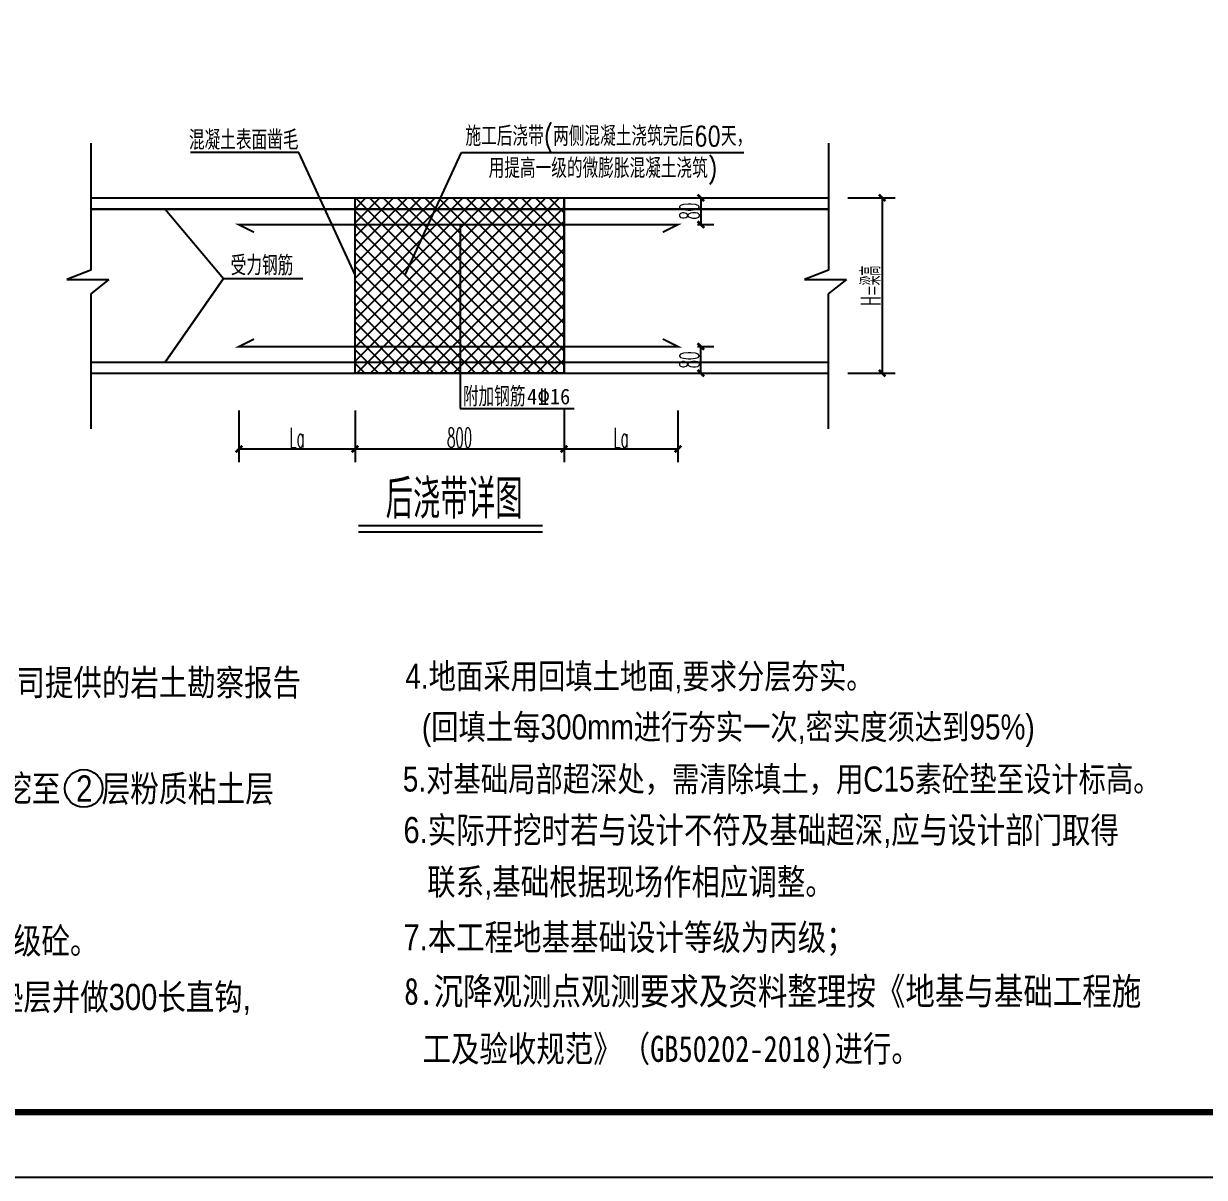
# Model space of a CAD drawing. Extents: x 36360094 to 36697644, y 75306 to 425482.
# Drawn here: x 36406481 to 36442688, y 252757 to 288121 of the extents above; entities that cross this region are included whole.
import ezdxf

# ---------------------------------------------------------------- set-up
doc = ezdxf.new("R2010")
doc.units = 0
doc.header["$LTSCALE"] = 1000
doc.header["$MEASUREMENT"] = 0
doc.linetypes.add('30', pattern=[0])
doc.layers.get('0').update_dxf_attribs({"linetype": 'CONTINUOUS'})
doc.layers.get('DEFPOINTS').update_dxf_attribs({"linetype": 'CONTINUOUS'})
for name, color, linetype in [('DIM', 3, 'CONTINUOUS'), ('killer_tk3.0000', 1, 'CONTINUOUS'), ('PUB_HZ', 7, 'CONTINUOUS'), ('PUB_TEXT', 7, 'CONTINUOUS'), ('PUB_TITLE', 4, 'CONTINUOUS'), ('钢筋标注', 253, 'CONTINUOUS')]:
    doc.layers.add(name, color=color, linetype=linetype)
doc.styles.add('-ARIAL', font='arial.ttf', dxfattribs={"width": 0.8})
doc.styles.add('-宋体', font='', dxfattribs={"width": 0.8})
doc.styles.add('7MMCN', font='simplex.shx', dxfattribs={"width": 0.7, "height": 1680, "bigfont": 'hztxt.shx'})
doc.styles.add('ROMANS', font='simplex.shx', dxfattribs={"width": 0.5, "bigfont": 'fjktxt.shx'})
doc.styles.get('-宋体').set_extended_font_data('SimSun')
doc.dimstyles.new('100$0', dxfattribs={"dimscale": 0.5, "dimtxt": 600, "dimasz": 200, "dimexe": 400, "dimexo": 600, "dimgap": 50, "dimtad": 1, "dimdec": 0, "dimdsep": 46, "dimtxsty": 'ROMANS', "dimblk": 'ARCHTICK', "dimcen": 0, "dimclrd": 3, "dimclre": 3, "dimclrt": 2, "dimadec": 0, "dimazin": 0, "dimtfac": 0.7, "dimtdec": 0, "dimtmove": 2, "dimatfit": 3, "dimldrblk": 'ARCHTICK', "dimfxl": 0, "dimtolj": 1, "dimtzin": 0, "dimarcsym": 0})

# ---------------------------------------------------------------- blocks, each defined once
blk = doc.blocks.new('_ArchTick')
at = {"color": 0, "linetype": 'ByBlock', "const_width": 0.4}
blk.add_lwpolyline([(-0.5, -0.5), (0.5, 0.5)], dxfattribs=at)
blk = doc.blocks.new('*D14')
at = {"layer": 'DEFPOINTS', "color": 0, "linetype": '30', "ltscale": 0.02}
for p in [(7292722, 6081813, 0), (7292722, 6079126, 0), (7293548, 6079126, 0)]:
    blk.add_point(p, dxfattribs=at)
at = {"layer": 'killer_tk3.0000', "color": 3, "linetype": '30', "lineweight": -2, "ltscale": 0.02}
for p, q in [((7293022, 6081813, 0), (7293748, 6081813, 0)), ((7293548, 6081813, 0), (7293548, 6079126, 0)), ((7293022, 6079126, 0), (7293748, 6079126, 0))]:
    blk.add_line(p, q, dxfattribs=at)
at = {"layer": 'killer_tk3.0000', "color": 3, "linetype": '30', "lineweight": -2, "ltscale": 0.02, "xscale": 100, "yscale": 100, "zscale": 100}
for p, rotation in [((7293548, 6081813, 0), 90), ((7293548, 6079126, 0), 270)]:
    blk.add_blockref('_ArchTick', p, dxfattribs=dict(at, rotation=rotation))
at = {"layer": 'killer_tk3.0000', "color": 2, "linetype": '30', "ltscale": 0.02, "insert": (7293373, 6080470, 0), "char_height": 300, "attachment_point": 5, "rotation": 90, "style": 'ROMANS'}
blk.add_mtext('\\A1;H=梁高', dxfattribs=at)
blk = doc.blocks.new('*D15')
at = {"layer": 'DEFPOINTS', "color": 0, "linetype": '30', "ltscale": 0.02}
for p in [(7290375, 6081813, 0), (7290417, 6081404, 0), (7290768, 6081404, 0)]:
    blk.add_point(p, dxfattribs=at)
at = {"layer": 'killer_tk3.0000', "color": 3, "linetype": '30', "lineweight": -2, "ltscale": 0.02}
for p, q in [((7290675, 6081813, 0), (7290968, 6081813, 0)), ((7290768, 6081813, 0), (7290768, 6081404, 0)), ((7290717, 6081404, 0), (7290968, 6081404, 0))]:
    blk.add_line(p, q, dxfattribs=at)
at = {"layer": 'killer_tk3.0000', "color": 3, "linetype": '30', "lineweight": -2, "ltscale": 0.02, "xscale": 100, "yscale": 100, "zscale": 100}
for p, rotation in [((7290768, 6081813, 0), 90), ((7290768, 6081404, 0), 270)]:
    blk.add_blockref('_ArchTick', p, dxfattribs=dict(at, rotation=rotation))
at = {"layer": 'killer_tk3.0000', "color": 2, "linetype": '30', "ltscale": 0.02, "insert": (7290593, 6081609, 0), "char_height": 300, "attachment_point": 5, "rotation": 90, "style": 'ROMANS'}
blk.add_mtext('\\A1;80', dxfattribs=at)
blk = doc.blocks.new('*D13')
at = {"layer": 'DEFPOINTS', "color": 0, "linetype": '30', "ltscale": 0.02}
for p in [(7290417, 6079535, 0), (7290768, 6079535, 0), (7290375, 6079126, 0)]:
    blk.add_point(p, dxfattribs=at)
at = {"layer": 'killer_tk3.0000', "color": 3, "linetype": '30', "lineweight": -2, "ltscale": 0.02}
for p, q in [((7290717, 6079535, 0), (7290968, 6079535, 0)), ((7290768, 6079126, 0), (7290768, 6079535, 0)), ((7290675, 6079126, 0), (7290968, 6079126, 0))]:
    blk.add_line(p, q, dxfattribs=at)
at = {"layer": 'killer_tk3.0000', "color": 3, "linetype": '30', "lineweight": -2, "ltscale": 0.02, "xscale": 100, "yscale": 100, "zscale": 100}
for p, rotation in [((7290768, 6079535, 0), 90), ((7290768, 6079126, 0), 270)]:
    blk.add_blockref('_ArchTick', p, dxfattribs=dict(at, rotation=rotation))
at = {"layer": 'killer_tk3.0000', "color": 2, "linetype": '30', "ltscale": 0.02, "insert": (7290593, 6079330, 0), "char_height": 300, "attachment_point": 5, "rotation": 90, "style": 'ROMANS'}
blk.add_mtext('\\A1;80', dxfattribs=at)
blk = doc.blocks.new('*D10')
at = {"layer": 'DEFPOINTS', "color": 0, "linetype": '30', "ltscale": 0.02}
for p in [(7283686, 6078857, 0), (7285466, 6078857, 0), (7285466, 6077966, 0)]:
    blk.add_point(p, dxfattribs=at)
at = {"layer": 'killer_tk3.0000', "color": 3, "linetype": '30', "lineweight": -2, "ltscale": 0.02}
for p, q in [((7283686, 6078557, 0), (7283686, 6077766, 0)), ((7285466, 6078557, 0), (7285466, 6077766, 0)), ((7283686, 6077966, 0), (7285466, 6077966, 0))]:
    blk.add_line(p, q, dxfattribs=at)
at = {"layer": 'killer_tk3.0000', "color": 3, "linetype": '30', "lineweight": -2, "ltscale": 0.02, "xscale": 100, "yscale": 100, "zscale": 100, "rotation": 180}
blk.add_blockref('_ArchTick', (7283686, 6077966, 0), dxfattribs=at)
at = {"layer": 'killer_tk3.0000', "color": 3, "linetype": '30', "lineweight": -2, "ltscale": 0.02, "xscale": 100, "yscale": 100, "zscale": 100}
blk.add_blockref('_ArchTick', (7285466, 6077966, 0), dxfattribs=at)
at = {"layer": 'killer_tk3.0000', "color": 2, "linetype": '30', "ltscale": 0.02, "insert": (7284576, 6078141, 0), "char_height": 300, "attachment_point": 5, "style": 'ROMANS'}
blk.add_mtext('\\A1;La', dxfattribs=at)
blk = doc.blocks.new('*D11')
at = {"layer": 'DEFPOINTS', "color": 0, "linetype": '30', "ltscale": 0.02}
for p in [(7285466, 6078857, 0), (7288671, 6078871, 0), (7288671, 6077966, 0)]:
    blk.add_point(p, dxfattribs=at)
at = {"layer": 'killer_tk3.0000', "color": 3, "linetype": '30', "lineweight": -2, "ltscale": 0.02}
for p, q in [((7285466, 6078557, 0), (7285466, 6077766, 0)), ((7288671, 6078571, 0), (7288671, 6077766, 0)), ((7285466, 6077966, 0), (7288671, 6077966, 0))]:
    blk.add_line(p, q, dxfattribs=at)
at = {"layer": 'killer_tk3.0000', "color": 3, "linetype": '30', "lineweight": -2, "ltscale": 0.02, "xscale": 100, "yscale": 100, "zscale": 100, "rotation": 180}
blk.add_blockref('_ArchTick', (7285466, 6077966, 0), dxfattribs=at)
at = {"layer": 'killer_tk3.0000', "color": 3, "linetype": '30', "lineweight": -2, "ltscale": 0.02, "xscale": 100, "yscale": 100, "zscale": 100}
blk.add_blockref('_ArchTick', (7288671, 6077966, 0), dxfattribs=at)
at = {"layer": 'killer_tk3.0000', "color": 2, "linetype": '30', "ltscale": 0.02, "insert": (7287069, 6078141, 0), "char_height": 300, "attachment_point": 5, "style": 'ROMANS'}
blk.add_mtext('\\A1;800', dxfattribs=at)
blk = doc.blocks.new('*D12')
at = {"layer": 'DEFPOINTS', "color": 0, "linetype": '30', "ltscale": 0.02}
for p in [(7288671, 6078871, 0), (7290417, 6078857, 0), (7290417, 6077966, 0)]:
    blk.add_point(p, dxfattribs=at)
at = {"layer": 'killer_tk3.0000', "color": 3, "linetype": '30', "lineweight": -2, "ltscale": 0.02}
for p, q in [((7288671, 6078571, 0), (7288671, 6077766, 0)), ((7290417, 6078557, 0), (7290417, 6077766, 0)), ((7288671, 6077966, 0), (7290417, 6077966, 0))]:
    blk.add_line(p, q, dxfattribs=at)
at = {"layer": 'killer_tk3.0000', "color": 3, "linetype": '30', "lineweight": -2, "ltscale": 0.02, "xscale": 100, "yscale": 100, "zscale": 100, "rotation": 180}
blk.add_blockref('_ArchTick', (7288671, 6077966, 0), dxfattribs=at)
at = {"layer": 'killer_tk3.0000', "color": 3, "linetype": '30', "lineweight": -2, "ltscale": 0.02, "xscale": 100, "yscale": 100, "zscale": 100}
blk.add_blockref('_ArchTick', (7290417, 6077966, 0), dxfattribs=at)
at = {"layer": 'killer_tk3.0000', "color": 2, "linetype": '30', "ltscale": 0.02, "insert": (7289544, 6078141, 0), "char_height": 300, "attachment_point": 5, "style": 'ROMANS'}
blk.add_mtext('\\A1;La', dxfattribs=at)
blk = doc.blocks.new('1')
at = {"layer": 'killer_tk3.0000', "linetype": '30', "ltscale": 0.02}
h = blk.add_hatch(dxfattribs=at)
h.set_pattern_fill('ANSI37', color=3, scale=1200, style=0)
h.set_pattern_definition([(45, (7318610.78, 5648044.38), (-106.066017, 106.066017), []), (135, (7318610.78, 5648044.38), (-106.066017, -106.066017), [])])
h.paths.add_polyline_path([(7285465.8, 6081813.1), (7288671.4, 6081813.1), (7288671.4, 6079126), (7285465.8, 6079126)])
at = {"layer": 'DIM'}
blk.add_line((7285518.8, 6076694.1, 0), (7288342.7, 6076694.1, 0), dxfattribs=at)
at = {"layer": 'DIM', "const_width": 32.4, "elevation": 0}
blk.add_lwpolyline([(7285518.8, 6076791.3), (7288342.7, 6076791.3)], dxfattribs=at)
at = {"layer": 'killer_tk3.0000', "color": 0, "linetype": '30', "ltscale": 0.02}
for p, q in [((7281417.4, 6082652.5, 0), (7281417.4, 6080708.9, 0)), ((7292723.6, 6082652.5, 0), (7292723.6, 6080708.9, 0)), ((7281417.4, 6081813.1, 0), (7292721.7, 6081813.1, 0)), ((7281417.4, 6081642.8, 0), (7292721.7, 6081642.8, 0)), ((7281417.4, 6080708.9, 0), (7281049.8, 6080563.8, 0)), ((7281049.8, 6080563.8, 0), (7281692.5, 6080563.8, 0)), ((7281692.5, 6080563.8, 0), (7281415.5, 6080342.2, 0)), ((7292723.6, 6080708.9, 0), (7292355.9, 6080563.8, 0)), ((7292355.9, 6080563.8, 0), (7292998.7, 6080563.8, 0)), ((7292998.7, 6080563.8, 0), (7292721.7, 6080342.2, 0)), ((7281415.5, 6080342.2, 0), (7281415.5, 6078275.1, 0)), ((7292721.7, 6080342.2, 0), (7292721.7, 6078275.1, 0)), ((7281415.5, 6079296.3, 0), (7292721.7, 6079296.3, 0)), ((7281415.5, 6079126, 0), (7292721.7, 6079126, 0))]:
    blk.add_line(p, q, dxfattribs=at)
at = {"layer": 'killer_tk3.0000', "color": 3, "linetype": '30', "ltscale": 0.02}
for p, q in [((7284602.2, 6082509, 0), (7282945.8, 6082509, 0)), ((7285465.8, 6080634, 0), (7284602.2, 6082509, 0)), ((7286233.4, 6080634, 0), (7287097, 6082509, 0)), ((7287097, 6082509, 0), (7291428.2, 6082509, 0)), ((7282555.6, 6081642.8, 0), (7283451.7, 6080579.5, 0)), ((7285465.8, 6079126, 0), (7285465.8, 6081813.1, 0)), ((7288671.4, 6079126, 0), (7288671.4, 6081813.1, 0)), ((7287079.7, 6081404.2, 0), (7287079.7, 6078584, 0)), ((7283451.7, 6080579.5, 0), (7282555.6, 6079296.3, 0)), ((7282555.6, 6079296.3, 0), (7283451.7, 6080579.5, 0)), ((7283451.7, 6080579.5, 0), (7284664.5, 6080579.5, 0)), ((7287079.7, 6078584, 0), (7288826.1, 6078584, 0))]:
    blk.add_line(p, q, dxfattribs=at)
at = {"layer": 'killer_tk3.0000', "color": 0, "linetype": '30', "ltscale": 0.02, "const_width": 30, "elevation": 0}
for points in [[(7281417.4, 6081642.8), (7292721.7, 6081642.8)], [(7292721.7, 6079296.3), (7281415.5, 6079296.3)]]:
    blk.add_lwpolyline(points, dxfattribs=at)
at = {"layer": 'killer_tk3.0000', "color": 3, "linetype": '30', "ltscale": 0.02, "elevation": 0}
blk.add_lwpolyline([(7285465.8, 6081813.1), (7288671.4, 6081813.1), (7288671.4, 6079126), (7285465.8, 6079126)], close=True, dxfattribs=at)
at = {"layer": 'killer_tk3.0000', "color": 1, "linetype": '30', "ltscale": 0.02, "const_width": 30, "elevation": 0}
for points in [[(7290416.6, 6081404.2), (7283685.7, 6081404.2), (7283918.3, 6081287.8)], [(7283685.7, 6081404.2), (7290416.6, 6081404.2), (7290184, 6081287.8)], [(7290416.6, 6079534.9), (7283685.7, 6079534.9), (7283918.3, 6079651.3)], [(7283685.7, 6079534.9), (7290416.6, 6079534.9), (7290184, 6079651.3)]]:
    blk.add_lwpolyline(points, dxfattribs=at)
at = {"layer": 'DIM', "style": '7MMCN'}
for s, height, width, p in [('施工后浇带(两侧混凝土浇筑完后60天，', 300, 0.8, (7287159.3, 6082609.9, 0)), ('混凝土表面凿毛', 300, 0.8, (7282919.3, 6082550.7, 0)), ('用提高一级的微膨胀混凝土浇筑)', 300, 0.8, (7287514.4, 6082118.3, 0)), ('受力钢筋', 300, 0.8, (7283559.6, 6080627.6, 0)), ('附加钢筋', 300, 0.8, (7287119.5, 6078617.3, 0)), ('后浇带详图', 600, 0.7, (7285935.2, 6076900.4, 0))]:
    blk.add_text(s, height=height, dxfattribs=dict(at, width=width)).set_placement(p)
at = {"layer": '钢筋标注', "width": 0.951432}
blk.add_text('4%%13216', height=240, dxfattribs=at).set_placement((7288103.7, 6078650.7, 0))
at = {"layer": 'killer_tk3.0000', "color": 3, "linetype": '30', "ltscale": 0.02}
for base, p1, p2, angle, text, picture, middle in [((7290767.6, 6081404.2, 0), (7290374.9, 6081813.1, 0), (7290416.6, 6081404.2, 0), 90, '80', '*D15', (7290592.6, 6081608.6, 0)), ((7293548, 6079126, 0), (7292721.7, 6081813.1, 0), (7292721.7, 6079126, 0), 90, 'H=梁高', '*D14', (7293373, 6080469.5, 0)), ((7290767.6, 6079534.9, 0), (7290374.9, 6079126, 0), (7290416.6, 6079534.9, 0), 270, '80', '*D13', (7290592.6, 6079330.4, 0))]:
    dim = blk.add_linear_dim(base=base, p1=p1, p2=p2, angle=angle, text=text, dimstyle='100$0', dxfattribs=at)
    dim.commit()
    dim.dimension.update_dxf_attribs({"geometry": picture, "text_midpoint": middle})
for base, p1, p2, text, picture, middle in [((7285465.8, 6077966.1, 0), (7283685.7, 6078856.5, 0), (7285465.8, 6078856.5, 0), 'La', '*D10', (7284575.7, 6078141.1, 0)), ((7288671.4, 6077966.1, 0), (7285465.8, 6078856.5, 0), (7288671.4, 6078871.4, 0), '800', '*D11', (7287068.6, 6078141.1, 0)), ((7290416.6, 6077966.1, 0), (7288671.4, 6078871.4, 0), (7290416.6, 6078856.5, 0), 'La', '*D12', (7289544, 6078141.1, 0))]:
    dim = blk.add_linear_dim(base=base, p1=p1, p2=p2, text=text, dimstyle='100$0', dxfattribs=at)
    dim.commit()
    dim.dimension.update_dxf_attribs({"geometry": picture, "text_midpoint": middle})

msp = doc.modelspace()

# ---------------------------------------------------------------- linework, layer by layer
msp.add_circle((36408325.2, 264679.7), 576.9)
at = {"layer": 'PUB_TITLE'}
msp.add_lwpolyline([(36360094.2, 252757.1), (36360094.2, 336757.1), (36478894.2, 336757.1), (36478894.2, 252757.1)], close=True, dxfattribs=at)
at = {"layer": 'PUB_TITLE', "const_width": 200}
msp.add_lwpolyline([(36365094.2, 254757.1), (36476894.2, 254757.1), (36476894.2, 334757.1), (36365094.2, 334757.1)], close=True, dxfattribs=at)

# ---------------------------------------------------------------- block references
at = {"xscale": 2, "yscale": 2, "zscale": 2}
msp.add_blockref('1', (21845711.1, -11880848.6, 0), dxfattribs=at)

# ---------------------------------------------------------------- texts
at = {"layer": 'PUB_HZ', "style": '-ARIAL', "width": 0.8}
for s, height, p in [(' 1.根据冶金工业部华东勘察基础工程总公司提供的岩土勘察报告', 799.817, (36390429.7, 267524.5)), ('4.地面采用回填土地面,要求分层夯实。', 767.824, (36418185, 267734.2)), ('(回填土每300mm进行夯实一次,密实度须达到95%)', 767.824, (36418692.9, 266179.6)), (' 5.对基础局部超深处，需清除填土，用C15素砼垫至设计标高。', 767.824, (36417869.2, 264583.1)), ('为%%P0.00下1.5~3.5m.基槽开挖至     层粉质粘土层', 807.896, (36395150, 264270.8)), ('2', 807.9, (36408088.6, 264270.8)), ('6.实际开挖时若与设计不符及基础超深,应与设计部门取得', 799.817, (36418127.4, 263003.4)), ('联系,基础根据现场作相应调整。', 799.817, (36418856.8, 261418.8)), ('基底100厚C15素砼垫层,基础均为C25级砼。', 799.817, (36391536.5, 259607.9)), ('7.本工程地基基础设计等级为丙级；', 799.817, (36418127.4, 259716.8)), ('3. 砼柱断面尺寸见详图，柱子插筋伸至垫层并做300长直钩,', 799.817, (36390641.4, 257887.7))]:
    msp.add_text(s, height=height, dxfattribs=at).set_placement(p)
at = {"layer": 'PUB_TEXT', "style": '-宋体', "width": 0.8}
for s, height, p in [('8.沉降观测点观测要求及资料整理按《地基与基础工程施', 828.694, (36418148.9, 258047.6)), ('工及验收规范》（GB50202-2018)进行。', 799.281, (36418713.4, 256298.1))]:
    msp.add_text(s, height=height, dxfattribs=at).set_placement(p)

doc.saveas('drawing.dxf')
